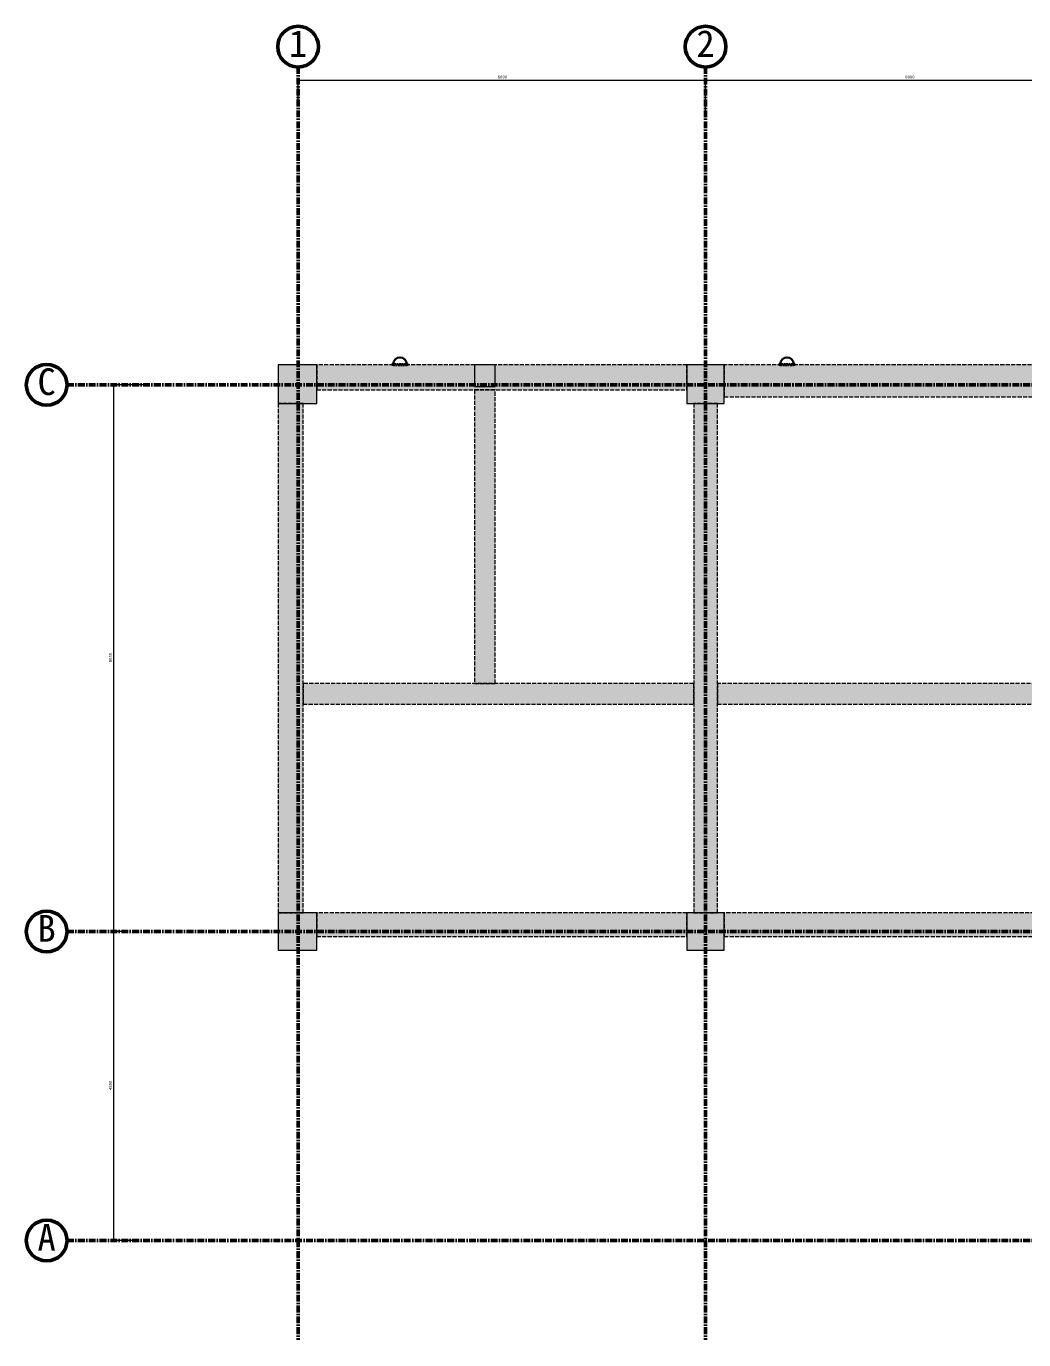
# Model space of a CAD drawing. Units: millimetres at full size, sheet at 1:20. Extents: x -22133 to 21270, y -10253 to 9090.
# Drawn here: x -22133 to -7445, y -10253 to 9090 of the extents above; entities that cross this region are included whole.
import ezdxf
from ezdxf.enums import TextEntityAlignment as Align

# ---------------------------------------------------------------- set-up
doc = ezdxf.new("R2010")
doc.units = ezdxf.units.MM
doc.header["$LTSCALE"] = 20
doc.header["$PDMODE"] = 32
doc.header["$PDSIZE"] = 10
for name, pattern in [('CHAIN1', [8, 5, -1, 1, -1]), ('DASHED1', [1.8, 1.2, -0.6]), ('DASHED3', [4, 3, -1])]:
    doc.linetypes.add(name, pattern=pattern)
for name, color, linetype, lineweight in [('0-1_階なし_梁', 9, 'DASHED3', 15), ('4-0_無題1', 134, 'Continuous', 50), ('4-1_階なし_柱', 9, 'Continuous', 15), ('4-2_無題3', 7, 'Continuous', 15), ('4-5_寸法', 2, 'Continuous', 30)]:
    doc.layers.add(name, color=color, linetype=linetype, lineweight=lineweight)
doc.styles.add('ＭＳ ゴシック', font='')
doc.styles.get('ＭＳ ゴシック').set_extended_font_data('MS Gothic')

msp = doc.modelspace()

# ---------------------------------------------------------------- linework, layer by layer
at = {"layer": '0-1_階なし_梁', "color": 7}
for points in [[(-17855.3, 3734.25), (-12405.3, 3734.25), (-12405.3, 4104.25), (-17855.3, 4104.25)], [(-17855.3, 3734.25), (-12405.3, 3734.25), (-12405.3, 4104.25), (-17855.3, 4104.25)], [(-11855.3, 3634.25), (13069.7, 3634.25), (13069.7, 4104.25), (-11855.3, 4104.25)], [(-11855.3, 3634.25), (13069.7, 3634.25), (13069.7, 4104.25), (-11855.3, 4104.25)], [(-15530.3, -590.75), (-15230.3, -590.75), (-15230.3, 3734.25), (-15530.3, 3734.25)], [(-15530.3, -590.75), (-15230.3, -590.75), (-15230.3, 3734.25), (-15530.3, 3734.25)], [(-18425.3, -3965.75), (-18055.3, -3965.75), (-18055.3, 3534.25), (-18425.3, 3534.25)], [(-18425.3, -3965.75), (-18055.3, -3965.75), (-18055.3, 3534.25), (-18425.3, 3534.25)], [(-12305.3, -3965.75), (-11955.3, -3965.75), (-11955.3, 3534.25), (-12305.3, 3534.25)], [(-12305.3, -3965.75), (-11955.3, -3965.75), (-11955.3, 3534.25), (-12305.3, 3534.25)], [(-18055.3, -890.75), (-12305.3, -890.75), (-12305.3, -590.75), (-18055.3, -590.75)], [(-18055.3, -890.75), (-12305.3, -890.75), (-12305.3, -590.75), (-18055.3, -590.75)], [(-11955.3, -890.75), (-6305.3, -890.75), (-6305.3, -590.75), (-11955.3, -590.75)], [(-11955.3, -890.75), (-6305.3, -890.75), (-6305.3, -590.75), (-11955.3, -590.75)], [(-17855.3, -4315.75), (-12405.3, -4315.75), (-12405.3, -3965.75), (-17855.3, -3965.75)], [(-17855.3, -4315.75), (-12405.3, -4315.75), (-12405.3, -3965.75), (-17855.3, -3965.75)], [(-11855.3, -4315.75), (-6405.3, -4315.75), (-6405.3, -3965.75), (-11855.3, -3965.75)], [(-11855.3, -4315.75), (-6405.3, -4315.75), (-6405.3, -3965.75), (-11855.3, -3965.75)]]:
    msp.add_lwpolyline(points, close=True, dxfattribs=at)
at = {"layer": '0-1_階なし_梁'}
for points in [[(-17855.3, 4104.25), (-12405.3, 3734.25), (-12405.3, 4104.25)], [(-17855.3, 4104.25), (-17855.3, 3734.25), (-12405.3, 3734.25)], [(-11855.3, 4104.25), (13069.7, 3634.25), (13069.7, 4104.25)], [(-11855.3, 4104.25), (-11855.3, 3634.25), (13069.7, 3634.25)], [(-15530.3, 3734.25), (-15230.3, -590.75), (-15230.3, 3734.25)], [(-15530.3, 3734.25), (-15530.3, -590.75), (-15230.3, -590.75)], [(-18425.3, 3534.25), (-18055.3, -3965.75), (-18055.3, 3534.25)], [(-18425.3, 3534.25), (-18425.3, -3965.75), (-18055.3, -3965.75)], [(-12305.3, 3534.25), (-11955.3, -3965.75), (-11955.3, 3534.25)], [(-12305.3, 3534.25), (-12305.3, -3965.75), (-11955.3, -3965.75)], [(-18055.3, -590.75), (-12305.3, -890.75), (-12305.3, -590.75)], [(-18055.3, -590.75), (-18055.3, -890.75), (-12305.3, -890.75)], [(-11955.3, -590.75), (-6305.3, -890.75), (-6305.3, -590.75)], [(-11955.3, -590.75), (-11955.3, -890.75), (-6305.3, -890.75)], [(-17855.3, -3965.75), (-12405.3, -4315.75), (-12405.3, -3965.75)], [(-17855.3, -3965.75), (-17855.3, -4315.75), (-12405.3, -4315.75)], [(-11855.3, -3965.75), (-6405.3, -4315.75), (-6405.3, -3965.75)], [(-11855.3, -3965.75), (-11855.3, -4315.75), (-6405.3, -4315.75)]]:
    msp.add_solid(points, dxfattribs=at)
at = {"layer": '4-0_無題1', "linetype": 'CHAIN1'}
for p, q in [((-18130.3, 8490.14), (-18130.3, -10252.91)), ((-12130.3, 8490.14), (-12130.3, -10252.91)), ((-21532.86, 3809.25), (21269.7, 3809.25)), ((-21532.86, -4240.75), (21269.7, -4240.75)), ((-21532.86, -8790.75), (21269.7, -8790.75))]:
    msp.add_line(p, q, dxfattribs=at)
at = {"layer": '4-0_無題1'}
for centre in [(-18130.3, 8790.14), (-12130.3, 8790.14), (-21832.86, 3809.25), (-21832.86, -4240.75), (-21832.86, -8790.75)]:
    msp.add_circle(centre, 300, dxfattribs=at)
at = {"layer": '4-1_階なし_柱', "color": 7}
for points in [[(-18425.3, 3534.25), (-17855.3, 3534.25), (-17855.3, 4104.25), (-18425.3, 4104.25)], [(-18425.3, 3534.25), (-17855.3, 3534.25), (-17855.3, 4104.25), (-18425.3, 4104.25)], [(-15530.3, 3784.25), (-15230.3, 3784.25), (-15230.3, 4104.25), (-15530.3, 4104.25)], [(-15530.3, 3784.25), (-15230.3, 3784.25), (-15230.3, 4104.25), (-15530.3, 4104.25)], [(-12405.3, 3534.25), (-11855.3, 3534.25), (-11855.3, 4104.25), (-12405.3, 4104.25)], [(-12405.3, 3534.25), (-11855.3, 3534.25), (-11855.3, 4104.25), (-12405.3, 4104.25)], [(-18425.3, -4515.75), (-17855.3, -4515.75), (-17855.3, -3965.75), (-18425.3, -3965.75)], [(-18425.3, -4515.75), (-17855.3, -4515.75), (-17855.3, -3965.75), (-18425.3, -3965.75)], [(-12405.3, -4515.75), (-11855.3, -4515.75), (-11855.3, -3965.75), (-12405.3, -3965.75)], [(-12405.3, -4515.75), (-11855.3, -4515.75), (-11855.3, -3965.75), (-12405.3, -3965.75)]]:
    msp.add_lwpolyline(points, close=True, dxfattribs=at)
at = {"layer": '4-1_階なし_柱'}
for points in [[(-18425.3, 4104.25), (-17855.3, 3534.25), (-17855.3, 4104.25)], [(-18425.3, 4104.25), (-18425.3, 3534.25), (-17855.3, 3534.25)], [(-15530.3, 4104.25), (-15230.3, 3784.25), (-15230.3, 4104.25)], [(-15530.3, 4104.25), (-15530.3, 3784.25), (-15230.3, 3784.25)], [(-12405.3, 4104.25), (-11855.3, 3534.25), (-11855.3, 4104.25)], [(-12405.3, 4104.25), (-12405.3, 3534.25), (-11855.3, 3534.25)], [(-18425.3, -3965.75), (-17855.3, -4515.75), (-17855.3, -3965.75)], [(-18425.3, -3965.75), (-18425.3, -4515.75), (-17855.3, -4515.75)], [(-12405.3, -3965.75), (-11855.3, -4515.75), (-11855.3, -3965.75)], [(-12405.3, -3965.75), (-12405.3, -4515.75), (-11855.3, -4515.75)]]:
    msp.add_solid(points, dxfattribs=at)
at = {"layer": '4-2_無題3'}
for p, q in [((-18130.3, 7977.21), (-18130.3, 8327.27)), ((-12130.3, 7746.22), (-12130.3, 8327.27)), ((-18130.3, 8297.27), (-12130.3, 8297.27)), ((-12130.3, 8297.27), (-6130.3, 8297.27)), ((-20354.46, 3809.25), (-20877.76, 3809.25)), ((-20847.76, 3809.25), (-20847.76, -4240.75)), ((-20649.61, -4240.75), (-20877.76, -4240.75)), ((-20847.76, -4240.75), (-20847.76, -8790.75)), ((-20469.95, -8790.75), (-20877.76, -8790.75))]:
    msp.add_line(p, q, dxfattribs=at)
for p in [(-18130.3, 8297.27), (-12130.3, 8297.27), (-20847.76, 3809.25), (-20847.76, -4240.75), (-20847.76, -8790.75)]:
    msp.add_point(p, dxfattribs=at)
at = {"layer": '4-5_寸法', "linetype": 'DASHED1'}
for p, q in [((-16730.3, 4104.25), (-16530.3, 4104.25)), ((-11030.3, 4104.25), (-10830.3, 4104.25))]:
    msp.add_line(p, q, dxfattribs=at)
for points in [[(-16510.3, 4114.25), (-16750.3, 4114.25), (-16750.3, 4104.25), (-16730.3, 4104.25), (-16730.3, 4099.25), (-16530.3, 4099.25), (-16530.3, 4104.25), (-16510.3, 4104.25)], [(-10810.3, 4114.25), (-11050.3, 4114.25), (-11050.3, 4104.25), (-11030.3, 4104.25), (-11030.3, 4099.25), (-10830.3, 4099.25), (-10830.3, 4104.25), (-10810.3, 4104.25)]]:
    msp.add_lwpolyline(points, close=True, dxfattribs=at)
at = {"layer": '4-5_寸法'}
for centre in [(-16630.3, 4114.25), (-10930.3, 4114.25)]:
    msp.add_arc(centre, 100, 0, 180, dxfattribs=at)

# ---------------------------------------------------------------- texts
at = {"layer": '4-0_無題1', "style": 'ＭＳ ゴシック'}
for s, p in [('1', (-18264.47, 8521.81)), ('2', (-12264.47, 8521.81)), ('C', (-21967.02, 3540.92)), ('B', (-21967.02, -4509.08)), ('A', (-21967.02, -9059.08))]:
    msp.add_text(s, height=393.4, dxfattribs=at).set_placement(p, align=Align.BOTTOM_LEFT)
at = {"layer": '4-2_無題3', "style": 'ＭＳ ゴシック'}
for p in [(-15190.3, 8309.27), (-9190.3, 8309.27)]:
    msp.add_text('6000', height=43.99, dxfattribs=at).set_placement(p, align=Align.BOTTOM_LEFT)
for s, p in [('8050', (-20859.76, -275.75)), ('4550', (-20859.76, -6575.75))]:
    msp.add_text(s, height=43.99, rotation=90, dxfattribs=at).set_placement(p, align=Align.BOTTOM_LEFT)

doc.saveas('drawing.dxf')
